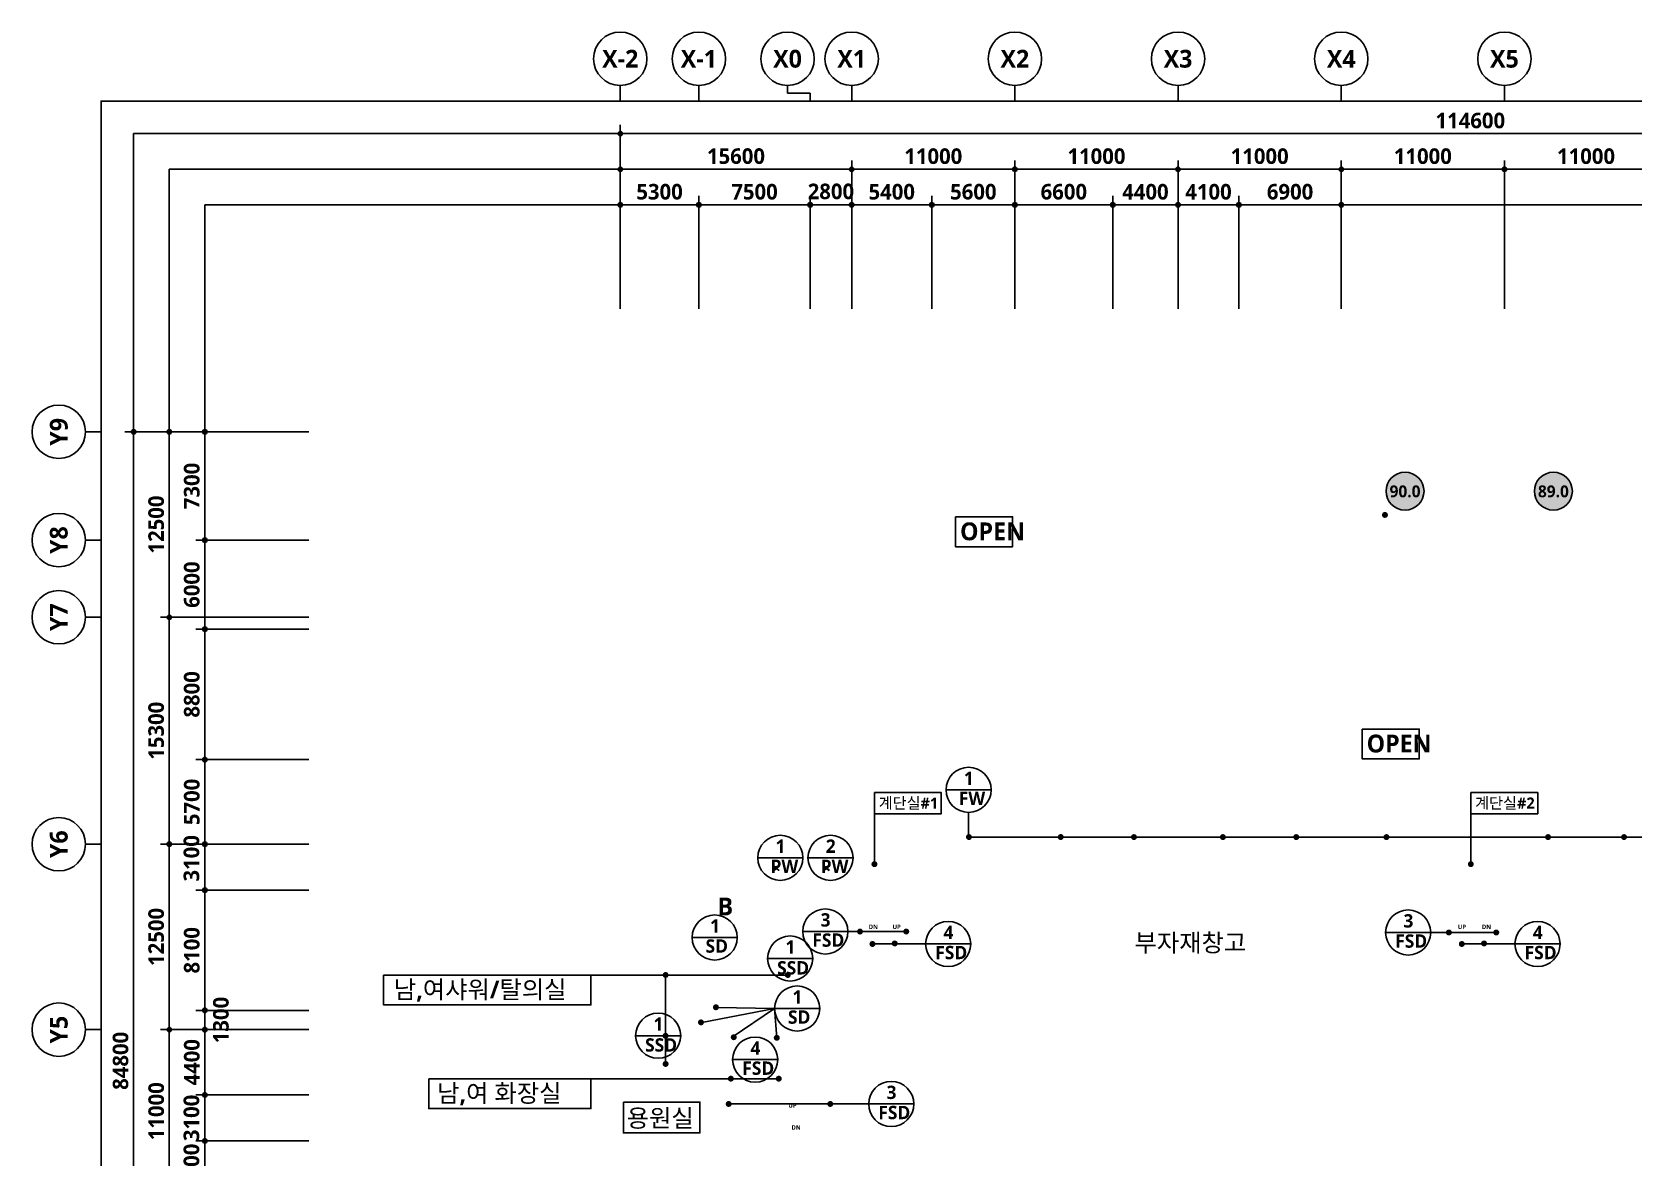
# Model space of a CAD drawing. Header units: millimetres. Extents: x 28132 to 190005487, y 7641 to 455456909.
# Drawn here: x 280132 to 388113, y 93766 to 169666 of the extents above; entities that cross this region are included whole.
import ezdxf
from ezdxf.enums import TextEntityAlignment as Align

# ---------------------------------------------------------------- set-up
doc = ezdxf.new("R2010")
doc.units = ezdxf.units.MM
doc.header["$LTSCALE"] = 400
doc.header["$MEASUREMENT"] = 0
doc.header["$PDSIZE"] = -10
doc.layers.get('0').update_dxf_attribs({"linetype": 'CONTINUOUS'})
doc.layers.get('Defpoints').update_dxf_attribs({"color": 153, "linetype": 'CONTINUOUS'})
for name, color, linetype in [('0_FSD', 1, 'CONTINUOUS'), ('0_SD', 4, 'CONTINUOUS'), ('0_SSD', 4, 'CONTINUOUS'), ('A-ANNO-TEXT2', 7, 'CONTINUOUS'), ('SYM', 8, 'CONTINUOUS'), ('X-SEC-종$0$A-ST-AXIS-BUB', 7, 'CONTINUOUS'), ('도로레벨', 5, 'CONTINUOUS')]:
    doc.layers.add(name, color=color, linetype=linetype)
doc.layers.add('Defpoint', color=161, linetype='CONTINUOUS', plot=False)
doc.layers.add('XR-평면도$0$A-SSXK-LEAD', color=7, linetype='CONTINUOUS', lineweight=25)
doc.styles.add('송현플러스-돋움체', font='NanumGothicBold.ttf')
doc.dimstyles.new('SHP 600', dxfattribs={"dimscale": 300, "dimtxt": 3.5, "dimasz": 1, "dimexe": 2, "dimexo": 2, "dimgap": 1, "dimtad": 1, "dimdec": 0, "dimzin": 0, "dimdsep": 46, "dimtxsty": '송현플러스-돋움체', "dimblk": 'DIMDOT', "dimcen": 0.09, "dimclrt": 3, "dimadec": 0, "dimazin": 1, "dimtfac": 1, "dimtdec": 0, "dimtix": 1, "dimtmove": 2, "dimatfit": 0, "dimldrblk": 'DIMDOT', "dimfxl": 1, "dimtfillclr": 3, "dimtolj": 1, "dimtzin": 0, "dimarcsym": 0})

# ---------------------------------------------------------------- blocks, each defined once
blk = doc.blocks.new('DIMDOT')
at = {"color": 0}
blk.add_line((-2, 0), (2, 0), dxfattribs=at)
for radius in [0.5, 0.25]:
    blk.add_circle((0, 0), radius, dxfattribs=at)
blk = doc.blocks.new('*D4')
at = {"color": 0, "lineweight": -2}
for p, q in [((319782, 151016), (319782, 163416)), ((434382, 151016), (434382, 163416)), ((434082, 162816), (320082, 162816))]:
    blk.add_line(p, q, dxfattribs=at)
at = {"layer": 'Defpoints', "color": 0}
for p in [(319782, 162816), (319782, 150416), (434382, 150416)]:
    blk.add_point(p, dxfattribs=at)
at = {"color": 0, "linetype": 'ByBlock', "lineweight": -2, "xscale": 300, "yscale": 300, "zscale": 300, "rotation": 180}
blk.add_blockref('DIMDOT', (319782, 162816), dxfattribs=at)
at = {"color": 0, "linetype": 'ByBlock', "lineweight": -2, "xscale": 300, "yscale": 300, "zscale": 300}
blk.add_blockref('DIMDOT', (434382, 162816), dxfattribs=at)
at = {"color": 3, "insert": (377082, 163696), "char_height": 1050, "attachment_point": 5, "style": '송현플러스-돋움체'}
blk.add_mtext('\\A1;114600', dxfattribs=at)
blk = doc.blocks.new('*D5')
at = {"color": 0, "lineweight": -2}
for p, q in [((335382, 151016), (335382, 161016)), ((346382, 151016), (346382, 161016)), ((346082, 160416), (335682, 160416))]:
    blk.add_line(p, q, dxfattribs=at)
at = {"layer": 'Defpoints', "color": 0}
for p in [(335382, 160416), (335382, 150416), (346382, 150416)]:
    blk.add_point(p, dxfattribs=at)
at = {"color": 0, "linetype": 'ByBlock', "lineweight": -2, "xscale": 300, "yscale": 300, "zscale": 300, "rotation": 180}
blk.add_blockref('DIMDOT', (335382, 160416), dxfattribs=at)
at = {"color": 0, "linetype": 'ByBlock', "lineweight": -2, "xscale": 300, "yscale": 300, "zscale": 300}
blk.add_blockref('DIMDOT', (346382, 160416), dxfattribs=at)
at = {"color": 3, "insert": (340882, 161292), "char_height": 1050, "attachment_point": 5, "style": '송현플러스-돋움체'}
blk.add_mtext('\\A1;11000', dxfattribs=at)
blk = doc.blocks.new('*D6')
at = {"color": 0, "lineweight": -2}
for p, q in [((346382, 151016), (346382, 161016)), ((357382, 151016), (357382, 161016)), ((357082, 160416), (346682, 160416))]:
    blk.add_line(p, q, dxfattribs=at)
at = {"layer": 'Defpoints', "color": 0}
for p in [(346382, 160416), (346382, 150416), (357382, 150416)]:
    blk.add_point(p, dxfattribs=at)
at = {"color": 0, "linetype": 'ByBlock', "lineweight": -2, "xscale": 300, "yscale": 300, "zscale": 300, "rotation": 180}
blk.add_blockref('DIMDOT', (346382, 160416), dxfattribs=at)
at = {"color": 0, "linetype": 'ByBlock', "lineweight": -2, "xscale": 300, "yscale": 300, "zscale": 300}
blk.add_blockref('DIMDOT', (357382, 160416), dxfattribs=at)
at = {"color": 3, "insert": (351882, 161292), "char_height": 1050, "attachment_point": 5, "style": '송현플러스-돋움체'}
blk.add_mtext('\\A1;11000', dxfattribs=at)
blk = doc.blocks.new('*D7')
at = {"color": 0, "lineweight": -2}
for p, q in [((357382, 151016), (357382, 161016)), ((368382, 151016), (368382, 161016)), ((368082, 160416), (357682, 160416))]:
    blk.add_line(p, q, dxfattribs=at)
at = {"layer": 'Defpoints', "color": 0}
for p in [(357382, 160416), (357382, 150416), (368382, 150416)]:
    blk.add_point(p, dxfattribs=at)
at = {"color": 0, "linetype": 'ByBlock', "lineweight": -2, "xscale": 300, "yscale": 300, "zscale": 300, "rotation": 180}
blk.add_blockref('DIMDOT', (357382, 160416), dxfattribs=at)
at = {"color": 0, "linetype": 'ByBlock', "lineweight": -2, "xscale": 300, "yscale": 300, "zscale": 300}
blk.add_blockref('DIMDOT', (368382, 160416), dxfattribs=at)
at = {"color": 3, "insert": (362882, 161292), "char_height": 1050, "attachment_point": 5, "style": '송현플러스-돋움체'}
blk.add_mtext('\\A1;11000', dxfattribs=at)
blk = doc.blocks.new('*D8')
at = {"color": 0, "lineweight": -2}
for p, q in [((368382, 151016), (368382, 161016)), ((379382, 151016), (379382, 161016)), ((379082, 160416), (368682, 160416))]:
    blk.add_line(p, q, dxfattribs=at)
at = {"layer": 'Defpoints', "color": 0}
for p in [(368382, 160416), (368382, 150416), (379382, 150416)]:
    blk.add_point(p, dxfattribs=at)
at = {"color": 0, "linetype": 'ByBlock', "lineweight": -2, "xscale": 300, "yscale": 300, "zscale": 300, "rotation": 180}
blk.add_blockref('DIMDOT', (368382, 160416), dxfattribs=at)
at = {"color": 0, "linetype": 'ByBlock', "lineweight": -2, "xscale": 300, "yscale": 300, "zscale": 300}
blk.add_blockref('DIMDOT', (379382, 160416), dxfattribs=at)
at = {"color": 3, "insert": (373882, 161292), "char_height": 1050, "attachment_point": 5, "style": '송현플러스-돋움체'}
blk.add_mtext('\\A1;11000', dxfattribs=at)
blk = doc.blocks.new('*D9')
at = {"color": 0, "lineweight": -2}
for p, q in [((379382, 151016), (379382, 161016)), ((390382, 151016), (390382, 161016)), ((390082, 160416), (379682, 160416))]:
    blk.add_line(p, q, dxfattribs=at)
at = {"layer": 'Defpoints', "color": 0}
for p in [(379382, 160416), (379382, 150416), (390382, 150416)]:
    blk.add_point(p, dxfattribs=at)
at = {"color": 0, "linetype": 'ByBlock', "lineweight": -2, "xscale": 300, "yscale": 300, "zscale": 300, "rotation": 180}
blk.add_blockref('DIMDOT', (379382, 160416), dxfattribs=at)
at = {"color": 0, "linetype": 'ByBlock', "lineweight": -2, "xscale": 300, "yscale": 300, "zscale": 300}
blk.add_blockref('DIMDOT', (390382, 160416), dxfattribs=at)
at = {"color": 3, "insert": (384882, 161292), "char_height": 1050, "attachment_point": 5, "style": '송현플러스-돋움체'}
blk.add_mtext('\\A1;11000', dxfattribs=at)
blk = doc.blocks.new('*D14')
at = {"color": 0, "lineweight": -2}
for p, q in [((319782, 151016), (319782, 161016)), ((335382, 151016), (335382, 161016)), ((335082, 160416), (320082, 160416))]:
    blk.add_line(p, q, dxfattribs=at)
at = {"layer": 'Defpoints', "color": 0}
for p in [(319782, 160416), (319782, 150416), (335382, 150416)]:
    blk.add_point(p, dxfattribs=at)
at = {"color": 0, "linetype": 'ByBlock', "lineweight": -2, "xscale": 300, "yscale": 300, "zscale": 300, "rotation": 180}
blk.add_blockref('DIMDOT', (319782, 160416), dxfattribs=at)
at = {"color": 0, "linetype": 'ByBlock', "lineweight": -2, "xscale": 300, "yscale": 300, "zscale": 300}
blk.add_blockref('DIMDOT', (335382, 160416), dxfattribs=at)
at = {"color": 3, "insert": (327582, 161296), "char_height": 1050, "attachment_point": 5, "style": '송현플러스-돋움체'}
blk.add_mtext('\\A1;15600', dxfattribs=at)
blk = doc.blocks.new('*D15')
at = {"color": 0, "lineweight": -2}
for p, q in [((319782, 151016), (319782, 158616)), ((324782, 158016), (320082, 158016)), ((325082, 151016), (325082, 158616))]:
    blk.add_line(p, q, dxfattribs=at)
at = {"layer": 'Defpoints', "color": 0}
for p in [(319782, 158016), (319782, 150416), (325082, 150416)]:
    blk.add_point(p, dxfattribs=at)
at = {"color": 0, "linetype": 'ByBlock', "lineweight": -2, "xscale": 300, "yscale": 300, "zscale": 300, "rotation": 180}
blk.add_blockref('DIMDOT', (319782, 158016), dxfattribs=at)
at = {"color": 0, "linetype": 'ByBlock', "lineweight": -2, "xscale": 300, "yscale": 300, "zscale": 300}
blk.add_blockref('DIMDOT', (325082, 158016), dxfattribs=at)
at = {"color": 3, "insert": (322432, 158896), "char_height": 1050, "attachment_point": 5, "style": '송현플러스-돋움체'}
blk.add_mtext('\\A1;5300', dxfattribs=at)
blk = doc.blocks.new('*D16')
at = {"color": 0, "lineweight": -2}
for p, q in [((325082, 151016), (325082, 158616)), ((332282, 158016), (325382, 158016)), ((332582, 151016), (332582, 158616))]:
    blk.add_line(p, q, dxfattribs=at)
at = {"layer": 'Defpoints', "color": 0}
for p in [(325082, 158016), (325082, 150416), (332582, 150416)]:
    blk.add_point(p, dxfattribs=at)
at = {"color": 0, "linetype": 'ByBlock', "lineweight": -2, "xscale": 300, "yscale": 300, "zscale": 300, "rotation": 180}
blk.add_blockref('DIMDOT', (325082, 158016), dxfattribs=at)
at = {"color": 0, "linetype": 'ByBlock', "lineweight": -2, "xscale": 300, "yscale": 300, "zscale": 300}
blk.add_blockref('DIMDOT', (332582, 158016), dxfattribs=at)
at = {"color": 3, "insert": (328832, 158894), "char_height": 1050, "attachment_point": 5, "style": '송현플러스-돋움체'}
blk.add_mtext('\\A1;7500', dxfattribs=at)
blk = doc.blocks.new('*D17')
at = {"color": 0, "lineweight": -2}
for p, q in [((332582, 151016), (332582, 158616)), ((335082, 158016), (332882, 158016)), ((335382, 151016), (335382, 158616))]:
    blk.add_line(p, q, dxfattribs=at)
at = {"layer": 'Defpoints', "color": 0}
for p in [(332582, 158016), (332582, 150416), (335382, 150416)]:
    blk.add_point(p, dxfattribs=at)
at = {"color": 0, "linetype": 'ByBlock', "lineweight": -2, "xscale": 300, "yscale": 300, "zscale": 300, "rotation": 180}
blk.add_blockref('DIMDOT', (332582, 158016), dxfattribs=at)
at = {"color": 0, "linetype": 'ByBlock', "lineweight": -2, "xscale": 300, "yscale": 300, "zscale": 300}
blk.add_blockref('DIMDOT', (335382, 158016), dxfattribs=at)
at = {"color": 3, "insert": (333982, 158917), "char_height": 1050, "attachment_point": 5, "style": '송현플러스-돋움체'}
blk.add_mtext('\\A1;2800', dxfattribs=at)
blk = doc.blocks.new('*D18')
at = {"color": 0, "lineweight": -2}
for p, q in [((335382, 151016), (335382, 158616)), ((340482, 158016), (335682, 158016)), ((340782, 151016), (340782, 158616))]:
    blk.add_line(p, q, dxfattribs=at)
at = {"layer": 'Defpoints', "color": 0}
for p in [(335382, 158016), (335382, 150416), (340782, 150416)]:
    blk.add_point(p, dxfattribs=at)
at = {"color": 0, "linetype": 'ByBlock', "lineweight": -2, "xscale": 300, "yscale": 300, "zscale": 300, "rotation": 180}
blk.add_blockref('DIMDOT', (335382, 158016), dxfattribs=at)
at = {"color": 0, "linetype": 'ByBlock', "lineweight": -2, "xscale": 300, "yscale": 300, "zscale": 300}
blk.add_blockref('DIMDOT', (340782, 158016), dxfattribs=at)
at = {"color": 3, "insert": (338082, 158894), "char_height": 1050, "attachment_point": 5, "style": '송현플러스-돋움체'}
blk.add_mtext('\\A1;5400', dxfattribs=at)
blk = doc.blocks.new('*D19')
at = {"color": 0, "lineweight": -2}
for p, q in [((340782, 151016), (340782, 158616)), ((346082, 158016), (341082, 158016)), ((346382, 151016), (346382, 158616))]:
    blk.add_line(p, q, dxfattribs=at)
at = {"layer": 'Defpoints', "color": 0}
for p in [(340782, 158016), (340782, 150416), (346382, 150416)]:
    blk.add_point(p, dxfattribs=at)
at = {"color": 0, "linetype": 'ByBlock', "lineweight": -2, "xscale": 300, "yscale": 300, "zscale": 300, "rotation": 180}
blk.add_blockref('DIMDOT', (340782, 158016), dxfattribs=at)
at = {"color": 0, "linetype": 'ByBlock', "lineweight": -2, "xscale": 300, "yscale": 300, "zscale": 300}
blk.add_blockref('DIMDOT', (346382, 158016), dxfattribs=at)
at = {"color": 3, "insert": (343582, 158896), "char_height": 1050, "attachment_point": 5, "style": '송현플러스-돋움체'}
blk.add_mtext('\\A1;5600', dxfattribs=at)
blk = doc.blocks.new('*D20')
at = {"color": 0, "lineweight": -2}
for p, q in [((346382, 151016), (346382, 158616)), ((352682, 158016), (346682, 158016)), ((352982, 151016), (352982, 158616))]:
    blk.add_line(p, q, dxfattribs=at)
at = {"layer": 'Defpoints', "color": 0}
for p in [(346382, 158016), (346382, 150416), (352982, 150416)]:
    blk.add_point(p, dxfattribs=at)
at = {"color": 0, "linetype": 'ByBlock', "lineweight": -2, "xscale": 300, "yscale": 300, "zscale": 300, "rotation": 180}
blk.add_blockref('DIMDOT', (346382, 158016), dxfattribs=at)
at = {"color": 0, "linetype": 'ByBlock', "lineweight": -2, "xscale": 300, "yscale": 300, "zscale": 300}
blk.add_blockref('DIMDOT', (352982, 158016), dxfattribs=at)
at = {"color": 3, "insert": (349682, 158896), "char_height": 1050, "attachment_point": 5, "style": '송현플러스-돋움체'}
blk.add_mtext('\\A1;6600', dxfattribs=at)
blk = doc.blocks.new('*D21')
at = {"color": 0, "lineweight": -2}
for p, q in [((352982, 151016), (352982, 158616)), ((357082, 158016), (353282, 158016)), ((357382, 151016), (357382, 158616))]:
    blk.add_line(p, q, dxfattribs=at)
at = {"layer": 'Defpoints', "color": 0}
for p in [(352982, 158016), (352982, 150416), (357382, 150416)]:
    blk.add_point(p, dxfattribs=at)
at = {"color": 0, "linetype": 'ByBlock', "lineweight": -2, "xscale": 300, "yscale": 300, "zscale": 300, "rotation": 180}
blk.add_blockref('DIMDOT', (352982, 158016), dxfattribs=at)
at = {"color": 0, "linetype": 'ByBlock', "lineweight": -2, "xscale": 300, "yscale": 300, "zscale": 300}
blk.add_blockref('DIMDOT', (357382, 158016), dxfattribs=at)
at = {"color": 3, "insert": (355182, 158892), "char_height": 1050, "attachment_point": 5, "style": '송현플러스-돋움체'}
blk.add_mtext('\\A1;4400', dxfattribs=at)
blk = doc.blocks.new('*D22')
at = {"color": 0, "lineweight": -2}
for p, q in [((357082, 158016), (356782, 158016)), ((357382, 151016), (357382, 158616)), ((361482, 158016), (357382, 158016)), ((361482, 151016), (361482, 158616)), ((361782, 158016), (362082, 158016))]:
    blk.add_line(p, q, dxfattribs=at)
at = {"layer": 'Defpoints', "color": 0}
for p in [(357382, 158016), (357382, 150416), (361482, 150416)]:
    blk.add_point(p, dxfattribs=at)
at = {"color": 0, "linetype": 'ByBlock', "lineweight": -2, "xscale": 300, "yscale": 300, "zscale": 300}
blk.add_blockref('DIMDOT', (357382, 158016), dxfattribs=at)
at = {"color": 0, "linetype": 'ByBlock', "lineweight": -2, "xscale": 300, "yscale": 300, "zscale": 300, "rotation": 180}
blk.add_blockref('DIMDOT', (361482, 158016), dxfattribs=at)
at = {"color": 3, "insert": (359432, 158892), "char_height": 1050, "attachment_point": 5, "style": '송현플러스-돋움체'}
blk.add_mtext('\\A1;4100', dxfattribs=at)
blk = doc.blocks.new('*D23')
at = {"color": 0, "lineweight": -2}
for p, q in [((361482, 151016), (361482, 158616)), ((368082, 158016), (361782, 158016)), ((368382, 151016), (368382, 158616))]:
    blk.add_line(p, q, dxfattribs=at)
at = {"layer": 'Defpoints', "color": 0}
for p in [(361482, 158016), (361482, 150416), (368382, 150416)]:
    blk.add_point(p, dxfattribs=at)
at = {"color": 0, "linetype": 'ByBlock', "lineweight": -2, "xscale": 300, "yscale": 300, "zscale": 300, "rotation": 180}
blk.add_blockref('DIMDOT', (361482, 158016), dxfattribs=at)
at = {"color": 0, "linetype": 'ByBlock', "lineweight": -2, "xscale": 300, "yscale": 300, "zscale": 300}
blk.add_blockref('DIMDOT', (368382, 158016), dxfattribs=at)
at = {"color": 3, "insert": (364932, 158896), "char_height": 1050, "attachment_point": 5, "style": '송현플러스-돋움체'}
blk.add_mtext('\\A1;6900', dxfattribs=at)
blk = doc.blocks.new('X-SEC-종$0$A-ST-AXIS-BUB-1')
at = {"layer": 'X-SEC-종$0$A-ST-AXIS-BUB'}
blk.add_line((0, 350), (0, 0), dxfattribs=at)
blk.add_circle((0, 950), 600, dxfattribs=at)
blk = doc.blocks.new('A$C75C439D1')
at = {"layer": 'X-SEC-종$0$A-ST-AXIS-BUB'}
blk.add_line((1800, 1050, -103000), (1800, 525, -103000), dxfattribs=at)
at = {"layer": 'X-SEC-종$0$A-ST-AXIS-BUB', "elevation": -103000}
blk.add_lwpolyline([(3323, 0), (3323, 525), (1800, 525)], dxfattribs=at)
at = {"layer": 'X-SEC-종$0$A-ST-AXIS-BUB'}
blk.add_circle((1800, 2850, -103000), 1800, dxfattribs=at)
blk = doc.blocks.new('*D81')
at = {"color": 0, "lineweight": -2}
for p, q in [((298782, 142716), (286382, 142716)), ((286982, 142416), (286982, 58216)), ((298782, 57916), (286382, 57916))]:
    blk.add_line(p, q, dxfattribs=at)
at = {"layer": 'Defpoints', "color": 0}
for p in [(299382, 142716), (286982, 57916), (299382, 57916)]:
    blk.add_point(p, dxfattribs=at)
at = {"color": 0, "linetype": 'ByBlock', "lineweight": -2, "xscale": 300, "yscale": 300, "zscale": 300}
for p, rotation in [((286982, 142716), 90), ((286982, 57916), 270)]:
    blk.add_blockref('DIMDOT', p, dxfattribs=dict(at, rotation=rotation))
at = {"color": 3, "insert": (286102, 100316), "char_height": 1050, "attachment_point": 5, "rotation": 90, "style": '송현플러스-돋움체'}
blk.add_mtext('\\A1;84800', dxfattribs=at)
blk = doc.blocks.new('*D85')
at = {"color": 0, "lineweight": -2}
for p, q in [((298782, 102416), (288782, 102416)), ((289382, 102116), (289382, 91716)), ((298782, 91416), (288782, 91416))]:
    blk.add_line(p, q, dxfattribs=at)
at = {"layer": 'Defpoints', "color": 0}
for p in [(299382, 102416), (289382, 91416), (299382, 91416)]:
    blk.add_point(p, dxfattribs=at)
at = {"color": 0, "linetype": 'ByBlock', "lineweight": -2, "xscale": 300, "yscale": 300, "zscale": 300}
for p, rotation in [((289382, 102416), 90), ((289382, 91416), 270)]:
    blk.add_blockref('DIMDOT', p, dxfattribs=dict(at, rotation=rotation))
at = {"color": 3, "insert": (288506, 96916), "char_height": 1050, "attachment_point": 5, "rotation": 90, "style": '송현플러스-돋움체'}
blk.add_mtext('\\A1;11000', dxfattribs=at)
blk = doc.blocks.new('*D86')
at = {"color": 0, "lineweight": -2}
for p, q in [((298782, 114916), (288782, 114916)), ((289382, 114616), (289382, 102716)), ((298782, 102416), (288782, 102416))]:
    blk.add_line(p, q, dxfattribs=at)
at = {"layer": 'Defpoints', "color": 0}
for p in [(299382, 114916), (289382, 102416), (299382, 102416)]:
    blk.add_point(p, dxfattribs=at)
at = {"color": 0, "linetype": 'ByBlock', "lineweight": -2, "xscale": 300, "yscale": 300, "zscale": 300}
for p, rotation in [((289382, 114916), 90), ((289382, 102416), 270)]:
    blk.add_blockref('DIMDOT', p, dxfattribs=dict(at, rotation=rotation))
at = {"color": 3, "insert": (288503, 108666), "char_height": 1050, "attachment_point": 5, "rotation": 90, "style": '송현플러스-돋움체'}
blk.add_mtext('\\A1;12500', dxfattribs=at)
blk = doc.blocks.new('*D87')
at = {"color": 0, "lineweight": -2}
for p, q in [((298782, 130216), (288782, 130216)), ((289382, 129916), (289382, 115216)), ((298782, 114916), (288782, 114916))]:
    blk.add_line(p, q, dxfattribs=at)
at = {"layer": 'Defpoints', "color": 0}
for p in [(299382, 130216), (289382, 114916), (299382, 114916)]:
    blk.add_point(p, dxfattribs=at)
at = {"color": 0, "linetype": 'ByBlock', "lineweight": -2, "xscale": 300, "yscale": 300, "zscale": 300}
for p, rotation in [((289382, 130216), 90), ((289382, 114916), 270)]:
    blk.add_blockref('DIMDOT', p, dxfattribs=dict(at, rotation=rotation))
at = {"color": 3, "insert": (288502, 122566), "char_height": 1050, "attachment_point": 5, "rotation": 90, "style": '송현플러스-돋움체'}
blk.add_mtext('\\A1;15300', dxfattribs=at)
blk = doc.blocks.new('*D88')
at = {"color": 0, "lineweight": -2}
for p, q in [((298782, 142716), (288782, 142716)), ((289382, 142416), (289382, 130516)), ((298782, 130216), (288782, 130216))]:
    blk.add_line(p, q, dxfattribs=at)
at = {"layer": 'Defpoints', "color": 0}
for p in [(299382, 142716), (289382, 130216), (299382, 130216)]:
    blk.add_point(p, dxfattribs=at)
at = {"color": 0, "linetype": 'ByBlock', "lineweight": -2, "xscale": 300, "yscale": 300, "zscale": 300}
for p, rotation in [((289382, 142716), 90), ((289382, 130216), 270)]:
    blk.add_blockref('DIMDOT', p, dxfattribs=dict(at, rotation=rotation))
at = {"color": 3, "insert": (288503, 136466), "char_height": 1050, "attachment_point": 5, "rotation": 90, "style": '송현플러스-돋움체'}
blk.add_mtext('\\A1;12500', dxfattribs=at)
blk = doc.blocks.new('*D89')
at = {"color": 0, "lineweight": -2}
for p, q in [((298782, 135416), (291182, 135416)), ((291782, 135116), (291782, 129716)), ((298782, 129416), (291182, 129416))]:
    blk.add_line(p, q, dxfattribs=at)
at = {"layer": 'Defpoints', "color": 0}
for p in [(299382, 135416), (291782, 129416), (299382, 129416)]:
    blk.add_point(p, dxfattribs=at)
at = {"color": 0, "linetype": 'ByBlock', "lineweight": -2, "xscale": 300, "yscale": 300, "zscale": 300}
for p, rotation in [((291782, 135416), 90), ((291782, 129416), 270)]:
    blk.add_blockref('DIMDOT', p, dxfattribs=dict(at, rotation=rotation))
at = {"color": 3, "insert": (290902, 132416), "char_height": 1050, "attachment_point": 5, "rotation": 90, "style": '송현플러스-돋움체'}
blk.add_mtext('\\A1;6000', dxfattribs=at)
blk = doc.blocks.new('*D90')
at = {"color": 0, "lineweight": -2}
for p, q in [((298782, 129416), (291182, 129416)), ((291782, 129116), (291782, 120916)), ((298782, 120616), (291182, 120616))]:
    blk.add_line(p, q, dxfattribs=at)
at = {"layer": 'Defpoints', "color": 0}
for p in [(299382, 129416), (291782, 120616), (299382, 120616)]:
    blk.add_point(p, dxfattribs=at)
at = {"color": 0, "linetype": 'ByBlock', "lineweight": -2, "xscale": 300, "yscale": 300, "zscale": 300}
for p, rotation in [((291782, 129416), 90), ((291782, 120616), 270)]:
    blk.add_blockref('DIMDOT', p, dxfattribs=dict(at, rotation=rotation))
at = {"color": 3, "insert": (290902, 125016), "char_height": 1050, "attachment_point": 5, "rotation": 90, "style": '송현플러스-돋움체'}
blk.add_mtext('\\A1;8800', dxfattribs=at)
blk = doc.blocks.new('*D91')
at = {"color": 0, "lineweight": -2}
for p, q in [((298782, 120616), (291182, 120616)), ((291782, 120316), (291782, 115216)), ((298782, 114916), (291182, 114916))]:
    blk.add_line(p, q, dxfattribs=at)
at = {"layer": 'Defpoints', "color": 0}
for p in [(299382, 120616), (291782, 114916), (299382, 114916)]:
    blk.add_point(p, dxfattribs=at)
at = {"color": 0, "linetype": 'ByBlock', "lineweight": -2, "xscale": 300, "yscale": 300, "zscale": 300}
for p, rotation in [((291782, 120616), 90), ((291782, 114916), 270)]:
    blk.add_blockref('DIMDOT', p, dxfattribs=dict(at, rotation=rotation))
at = {"color": 3, "insert": (290905, 117766), "char_height": 1050, "attachment_point": 5, "rotation": 90, "style": '송현플러스-돋움체'}
blk.add_mtext('\\A1;5700', dxfattribs=at)
blk = doc.blocks.new('*D92')
at = {"color": 0, "lineweight": -2}
for p, q in [((298782, 114916), (291182, 114916)), ((291782, 114616), (291782, 112116)), ((298782, 111816), (291182, 111816))]:
    blk.add_line(p, q, dxfattribs=at)
at = {"layer": 'Defpoints', "color": 0}
for p in [(299382, 114916), (291782, 111816), (299382, 111816)]:
    blk.add_point(p, dxfattribs=at)
at = {"color": 0, "linetype": 'ByBlock', "lineweight": -2, "xscale": 300, "yscale": 300, "zscale": 300}
for p, rotation in [((291782, 114916), 90), ((291782, 111816), 270)]:
    blk.add_blockref('DIMDOT', p, dxfattribs=dict(at, rotation=rotation))
at = {"color": 3, "insert": (290881, 113966), "char_height": 1050, "attachment_point": 5, "rotation": 90, "style": '송현플러스-돋움체'}
blk.add_mtext('\\A1;3100', dxfattribs=at)
blk = doc.blocks.new('*D93')
at = {"color": 0, "lineweight": -2}
for p, q in [((298782, 111816), (291182, 111816)), ((291782, 111516), (291782, 104016)), ((298782, 103716), (291182, 103716))]:
    blk.add_line(p, q, dxfattribs=at)
at = {"layer": 'Defpoints', "color": 0}
for p in [(299382, 111816), (291782, 103716), (299382, 103716)]:
    blk.add_point(p, dxfattribs=at)
at = {"color": 0, "linetype": 'ByBlock', "lineweight": -2, "xscale": 300, "yscale": 300, "zscale": 300}
for p, rotation in [((291782, 111816), 90), ((291782, 103716), 270)]:
    blk.add_blockref('DIMDOT', p, dxfattribs=dict(at, rotation=rotation))
at = {"color": 3, "insert": (290902, 107766), "char_height": 1050, "attachment_point": 5, "rotation": 90, "style": '송현플러스-돋움체'}
blk.add_mtext('\\A1;8100', dxfattribs=at)
blk = doc.blocks.new('*D94')
at = {"color": 0, "lineweight": -2}
for p, q in [((298782, 103716), (291182, 103716)), ((291782, 103416), (291782, 102716)), ((298782, 102416), (291182, 102416))]:
    blk.add_line(p, q, dxfattribs=at)
at = {"layer": 'Defpoints', "color": 0}
for p in [(299382, 103716), (291782, 102416), (299382, 102416)]:
    blk.add_point(p, dxfattribs=at)
at = {"color": 0, "linetype": 'ByBlock', "lineweight": -2, "xscale": 300, "yscale": 300, "zscale": 300}
for p, rotation in [((291782, 103716), 90), ((291782, 102416), 270)]:
    blk.add_blockref('DIMDOT', p, dxfattribs=dict(at, rotation=rotation))
at = {"color": 3, "insert": (292867, 103066), "char_height": 1050, "attachment_point": 5, "rotation": 90, "style": '송현플러스-돋움체'}
blk.add_mtext('\\A1;1300', dxfattribs=at)
blk = doc.blocks.new('*D95')
at = {"color": 0, "lineweight": -2}
for p, q in [((298782, 102416), (291182, 102416)), ((291782, 102116), (291782, 98316)), ((298782, 98016), (291182, 98016))]:
    blk.add_line(p, q, dxfattribs=at)
at = {"layer": 'Defpoints', "color": 0}
for p in [(299382, 102416), (291782, 98016), (299382, 98016)]:
    blk.add_point(p, dxfattribs=at)
at = {"color": 0, "linetype": 'ByBlock', "lineweight": -2, "xscale": 300, "yscale": 300, "zscale": 300}
for p, rotation in [((291782, 102416), 90), ((291782, 98016), 270)]:
    blk.add_blockref('DIMDOT', p, dxfattribs=dict(at, rotation=rotation))
at = {"color": 3, "insert": (290906, 100216), "char_height": 1050, "attachment_point": 5, "rotation": 90, "style": '송현플러스-돋움체'}
blk.add_mtext('\\A1;4400', dxfattribs=at)
blk = doc.blocks.new('*D96')
at = {"color": 0, "lineweight": -2}
for p, q in [((298782, 98016), (291182, 98016)), ((291782, 97716), (291782, 95216)), ((298782, 94916), (291182, 94916))]:
    blk.add_line(p, q, dxfattribs=at)
at = {"layer": 'Defpoints', "color": 0}
for p in [(299382, 98016), (291782, 94916), (299382, 94916)]:
    blk.add_point(p, dxfattribs=at)
at = {"color": 0, "linetype": 'ByBlock', "lineweight": -2, "xscale": 300, "yscale": 300, "zscale": 300}
for p, rotation in [((291782, 98016), 90), ((291782, 94916), 270)]:
    blk.add_blockref('DIMDOT', p, dxfattribs=dict(at, rotation=rotation))
at = {"color": 3, "insert": (290881, 96466), "char_height": 1050, "attachment_point": 5, "rotation": 90, "style": '송현플러스-돋움체'}
blk.add_mtext('\\A1;3100', dxfattribs=at)
blk = doc.blocks.new('*D97')
at = {"color": 0, "lineweight": -2}
for p, q in [((298782, 94916), (291182, 94916)), ((291782, 94616), (291782, 91716)), ((298782, 91416), (291182, 91416))]:
    blk.add_line(p, q, dxfattribs=at)
at = {"layer": 'Defpoints', "color": 0}
for p in [(299382, 94916), (291782, 91416), (299382, 91416)]:
    blk.add_point(p, dxfattribs=at)
at = {"color": 0, "linetype": 'ByBlock', "lineweight": -2, "xscale": 300, "yscale": 300, "zscale": 300}
for p, rotation in [((291782, 94916), 90), ((291782, 91416), 270)]:
    blk.add_blockref('DIMDOT', p, dxfattribs=dict(at, rotation=rotation))
at = {"color": 3, "insert": (290881, 93166), "char_height": 1050, "attachment_point": 5, "rotation": 90, "style": '송현플러스-돋움체'}
blk.add_mtext('\\A1;3500', dxfattribs=at)
blk = doc.blocks.new('*D104')
at = {"color": 0, "lineweight": -2}
for p, q in [((298782, 142716), (291182, 142716)), ((291782, 142416), (291782, 135716)), ((298782, 135416), (291182, 135416))]:
    blk.add_line(p, q, dxfattribs=at)
at = {"layer": 'Defpoints', "color": 0}
for p in [(299382, 142716), (291782, 135416), (299382, 135416)]:
    blk.add_point(p, dxfattribs=at)
at = {"color": 0, "linetype": 'ByBlock', "lineweight": -2, "xscale": 300, "yscale": 300, "zscale": 300}
for p, rotation in [((291782, 142716), 90), ((291782, 135416), 270)]:
    blk.add_blockref('DIMDOT', p, dxfattribs=dict(at, rotation=rotation))
at = {"color": 3, "insert": (290902, 139066), "char_height": 1050, "attachment_point": 5, "rotation": 90, "style": '송현플러스-돋움체'}
blk.add_mtext('\\A1;7300', dxfattribs=at)
blk = doc.blocks.new('XR-평면도$0$8F-PLAN$0$arrow2')
at = {"color": 8}
blk.add_lwpolyline([(0, 0.87), (0.74, 0), (0, -0.87), (0.15, -1), (1, 0), (0.15, 1)], close=True, dxfattribs=at)
for points in [[(0, 0.87), (0.15, 1), (0.74, 0), (1, 0)], [(0.74, 0), (1, 0), (0, -0.87), (0.15, -1)]]:
    blk.add_solid(points, dxfattribs=at)

msp = doc.modelspace()

# ---------------------------------------------------------------- hatches: boundary and pattern name
at = {"layer": '도로레벨', "linetype": 'Continuous', "true_color": 0xffffff}
h = msp.add_hatch(color=7, dxfattribs=at)
edge = h.paths.add_edge_path()
edge.add_arc((372681.8, 138716.3), 1279.4, 0, 360)
h = msp.add_hatch(color=7, dxfattribs=at)
edge = h.paths.add_edge_path()
edge.add_arc((382681.8, 138716.3), 1279.4, 0, 360)

# ---------------------------------------------------------------- linework, layer by layer
for points in [[(426232.4, 115400.8), (343263.1, 115401.3), (343263.1, 117063.2)], [(339060.2, 109029.6), (335122.5, 109029.6)], [(336781.8, 108191.3), (340367.4, 108191.3)], [(378831.8, 108966.3), (374411.8, 108966.3)], [(376507.7, 108191.3), (380093.3, 108191.3)], [(325281.8, 102904.3), (330184.6, 103840.2)], [(326328.4, 103900.3), (330184.6, 103840.2)], [(327331.8, 101906.3), (330184.6, 103840.2)], [(330331.8, 101866.3), (330184.6, 103840.2)], [(327131.8, 97406.3), (336529.3, 97406.3)]]:
    msp.add_lwpolyline(points)
at = {"const_width": 200}
for points in [[(343183.6, 115401.3, 1), (343383.6, 115401.3, 1)], [(349373, 115401.3, 1), (349573, 115401.3, 1)], [(354308.5, 115396.9, 1), (354508.5, 115396.9, 1)], [(360304.5, 115396.9, 1), (360504.5, 115396.9, 1)], [(365250.5, 115396.9, 1), (365450.5, 115396.9, 1)], [(371327.7, 115396.9, 1), (371527.7, 115396.9, 1)], [(382223.1, 115396.9, 1), (382423.1, 115396.9, 1)], [(387343.6, 115396.9, 1), (387543.6, 115396.9, 1)], [(335843, 109029.6, 1), (336043, 109029.6, 1)], [(338960.2, 109029.6, 1), (339160.2, 109029.6, 1)], [(375536.9, 108966.3, 1), (375736.9, 108966.3, 1)], [(378731.8, 108966.3, 1), (378931.8, 108966.3, 1)], [(336681.8, 108191.3, 1), (336881.8, 108191.3, 1)], [(338181.8, 108226.3, 1), (338381.8, 108226.3, 1)], [(376407.7, 108191.3, 1), (376607.7, 108191.3, 1)], [(377907.7, 108226.3, 1), (378107.7, 108226.3, 1)], [(326131.8, 103926.3, 1), (326331.8, 103926.3, 1)], [(325121.8, 102906.3, 1), (325321.8, 102906.3, 1)], [(327331.8, 101906.3, 1), (327531.8, 101906.3, 1)], [(330231.8, 101866.3, 1), (330431.8, 101866.3, 1)], [(326991.8, 97406.3, 1), (327191.8, 97406.3, 1)], [(333835.5, 97406.3, 1), (334035.5, 97406.3, 1)]]:
    msp.add_lwpolyline(points, format="xyb", close=True, dxfattribs=at)
at = {"layer": '0_FSD'}
for p, q in [((332081.2, 109029.6), (335122.5, 109029.6)), ((340367.4, 108191.3), (343408.7, 108191.3)), ((371370.5, 108966.3), (374411.8, 108966.3)), ((380093.3, 108191.3), (383134.6, 108191.3)), ((327357.9, 100396.1), (330399.2, 100396.1)), ((336529.3, 97406.3), (339570.6, 97406.3))]:
    msp.add_line(p, q, dxfattribs=at)
for centre in [(333601.9, 109029.6), (372891.1, 108966.3), (341888.1, 108191.3), (381614, 108191.3), (328878.6, 100396.1), (338049.9, 97406.3)]:
    msp.add_circle(centre, 1520.7, dxfattribs=at)
at = {"layer": '0_SD'}
for p, q in [((324628.1, 108629.7), (327669.4, 108629.7)), ((330184.6, 103840.2), (333225.9, 103840.2))]:
    msp.add_line(p, q, dxfattribs=at)
for centre in [(326148.8, 108629.7), (331705.2, 103840.2)]:
    msp.add_circle(centre, 1520.7, dxfattribs=at)
at = {"layer": '0_SSD'}
for p, q in [((341742.4, 118583.3), (344783.7, 118583.3)), ((329049.5, 114001.4), (332090.8, 114001.4)), ((332432.3, 114001.4), (335473.6, 114001.4)), ((329716.1, 107209.6), (332757.4, 107209.6)), ((320816.1, 102009.6), (323857.4, 102009.6))]:
    msp.add_line(p, q, dxfattribs=at)
for centre in [(343263.1, 118583.3), (330570.1, 114001.4), (333952.9, 114001.4), (331236.7, 107209.6), (322336.7, 102009.6)]:
    msp.add_circle(centre, 1520.7, dxfattribs=at)
at = {"layer": 'Defpoint'}
for points in [[(455981.8, 36444.9), (284781.8, 36444.9), (284781.8, 165016.3), (455981.8, 165016.3)], [(453781.8, 38644.9), (286981.8, 38644.9), (286981.8, 162816.3), (453781.8, 162816.3)], [(451381.8, 41044.9), (289381.8, 41044.9), (289381.8, 160416.3), (451381.8, 160416.3)], [(448981.8, 43444.9), (291781.8, 43444.9), (291781.8, 158016.3), (448981.8, 158016.3)]]:
    msp.add_lwpolyline(points, close=True, dxfattribs=at)
at = {"layer": 'SYM', "const_width": 200}
for points in [[(371226.8, 137115.3, 1), (371426.8, 137115.3, 1)], [(336812.8, 113570.3, 1), (337012.8, 113570.3, 1)], [(377016.8, 113570.3, 1), (377216.8, 113570.3, 1)], [(322737.7, 106099.7, 1), (322937.7, 106099.7, 1)], [(330975.9, 106099.7, 1), (331175.9, 106099.7, 1)], [(322737.7, 102000.3, 1), (322937.7, 102000.3, 1)], [(322737.7, 100105.3, 1), (322937.7, 100105.3, 1)], [(327137.8, 99110.3, 1), (327337.8, 99110.3, 1)], [(330367.8, 99110.3, 1), (330567.8, 99110.3, 1)]]:
    msp.add_lwpolyline(points, format="xyb", close=True, dxfattribs=at)
at = {"layer": 'SYM'}
for points in [[(342388.2, 136986.8), (346229.5, 136986.8), (346229.5, 134968.6), (342388.2, 134968.6)], [(369795.1, 122682.6), (373636.3, 122682.6), (373636.3, 120664.4), (369795.1, 120664.4)], [(336912.8, 118395.3), (341422.8, 118395.3), (341422.8, 116965.3), (336912.8, 116965.3)], [(377116.8, 118395.3), (381626.8, 118395.3), (381626.8, 116965.3), (377116.8, 116965.3)], [(303829.2, 106099.7), (317807.8, 106099.7), (317807.8, 104081.5), (303829.2, 104081.5)], [(306869.2, 99110.3), (317807.8, 99110.3), (317807.8, 97092.2), (306869.2, 97092.2)], [(319991, 97530), (325148.1, 97530), (325148.1, 95452.9), (319991, 95452.9)]]:
    msp.add_lwpolyline(points, close=True, dxfattribs=at)
for points in [[(336912.8, 113570.3), (336912.8, 116965.3)], [(377116.8, 113570.3), (377116.8, 116965.3)], [(331075.9, 106099.7), (317807.8, 106099.7)], [(322837.7, 100105.3), (322837.7, 106099.7)], [(330467.8, 99110.3), (327237.8, 99110.3), (317807.8, 99110.3)]]:
    msp.add_lwpolyline(points, dxfattribs=at)
at = {"layer": '도로레벨', "color": 7, "linetype": 'Continuous'}
for centre in [(372681.8, 138716.3), (382681.8, 138716.3)]:
    msp.add_circle(centre, 1279.4, dxfattribs=at)

# ---------------------------------------------------------------- block references
at = {"layer": 'X-SEC-종$0$A-ST-AXIS-BUB', "xscale": 3, "yscale": 3, "zscale": 3}
for p in [(319781.8, 165016.3), (325081.8, 165016.3), (335381.8, 165016.3), (346381.8, 165016.3), (357381.8, 165016.3), (368381.8, 165016.3), (379381.8, 165016.3)]:
    msp.add_blockref('X-SEC-종$0$A-ST-AXIS-BUB-1', p, dxfattribs=at)
at = {"layer": 'X-SEC-종$0$A-ST-AXIS-BUB'}
msp.add_blockref('A$C75C439D1', (329258.9, 165016.3), dxfattribs=at)
at = {"layer": 'X-SEC-종$0$A-ST-AXIS-BUB', "xscale": 3, "yscale": 3, "zscale": 3, "rotation": 90}
for p in [(284781.8, 142716.3), (284781.8, 135416.3), (284781.8, 130216.3), (284781.8, 114916.3), (284781.8, 102416.3)]:
    msp.add_blockref('X-SEC-종$0$A-ST-AXIS-BUB-1', p, dxfattribs=at)
at = {"layer": 'XR-평면도$0$A-SSXK-LEAD', "extrusion": (0, 0, -1), "xscale": -166.9148302599861, "yscale": 167.8920954242349, "zscale": -166.9148302599861, "rotation": 269.9999829906214}
for p in [(-330305, 113149), (-333687.8, 113149)]:
    msp.add_blockref('XR-평면도$0$8F-PLAN$0$arrow2', p, dxfattribs=at)

# ---------------------------------------------------------------- texts
at = {"layer": '0_FSD', "style": '송현플러스-돋움체'}
for s, p in [('3', (333284.7, 109363)), ('3', (372573.9, 109299.8)), ('4', (341570.9, 108524.8)), ('4', (381296.8, 108524.8)), ('FSD', (332728.2, 108003)), ('FSD', (341014.4, 107164.8)), ('FSD', (372017.4, 107939.8)), ('FSD', (380740.3, 107164.8)), ('4', (328561.4, 100729.6)), ('FSD', (328004.9, 99369.6)), ('3', (337732.7, 97739.8)), ('FSD', (337176.2, 96379.8))]:
    msp.add_text(s, height=900, dxfattribs=at).set_placement(p)
at = {"layer": '0_SD', "style": '송현플러스-돋움체'}
for s, p in [('1', (325831.6, 108963.1)), ('SD', (325529.8, 107603.1)), ('1', (331388, 104173.7)), ('SD', (331086.2, 102813.7))]:
    msp.add_text(s, height=900, dxfattribs=at).set_placement(p)
at = {"layer": '0_SSD', "style": '송현플러스-돋움체'}
for s, p in [('1', (342945.9, 118916.8)), ('FW', (342602.7, 117556.8)), ('1', (330252.9, 114334.9)), ('2', (333635.7, 114334.9)), ('PW', (329909.7, 112974.9)), ('PW', (333292.5, 112974.9)), ('1', (330919.5, 107543.1)), ('SSD', (330352.7, 106132.7)), ('1', (322019.5, 102343.1)), ('SSD', (321452.7, 100932.7))]:
    msp.add_text(s, height=900, dxfattribs=at).set_placement(p)
at = {"layer": 'A-ANNO-TEXT2', "color": 6, "style": '송현플러스-돋움체'}
for s, p in [('90.0', (372682.4, 138703.1)), ('89.0', (382682.4, 138703.1))]:
    msp.add_text(s, height=800, dxfattribs=at).set_placement(p, align=Align.MIDDLE_CENTER)
at = {"layer": 'A-ANNO-TEXT2', "style": '송현플러스-돋움체'}
for s, height, p in [('OPEN', 1200, (342688.3, 135405.9)), ('OPEN', 1200, (370095.1, 121101.7)), ('계단실#1', 750, (337201.6, 117315.1)), ('계단실#2', 750, (377405.7, 117315.1)), ('B', 1200, (326338, 110121.1)), ('DN', 300, (336530.1, 109197.5)), ('UP', 300, (338138.8, 109197.5)), ('UP', 300, (376241, 109197.5)), ('DN', 300, (377858.9, 109197.5)), ('부자재창고', 1200, (354445.9, 107674.6)), ('남,여샤워/탈의실', 1200, (304523.3, 104518.8)), ('남,여 화장실', 1200, (307438.3, 97529.5)), ('용원실', 1200, (320216.5, 95850.2)), ('UP', 300, (331115.1, 97156.1)), ('DN', 300, (331324.1, 95669.5))]:
    msp.add_text(s, height=height, dxfattribs=at).set_placement(p)
at = {"layer": 'X-SEC-종$0$A-ST-AXIS-BUB', "style": '송현플러스-돋움체'}
for s, p in [('X-2', (319781.8, 167866.3)), ('X-1', (325081.8, 167866.3)), ('X0', (331058.9, 167866.3)), ('X1', (335381.8, 167866.3)), ('X2', (346381.8, 167866.3)), ('X3', (357381.8, 167866.3)), ('X4', (368381.8, 167866.3)), ('X5', (379381.8, 167866.3))]:
    msp.add_text(s, height=1200, dxfattribs=at).set_placement(p, align=Align.MIDDLE_CENTER)
for s, p in [('Y9', (281931.8, 142716.3)), ('Y8', (281931.8, 135416.3)), ('Y7', (281931.8, 130216.3)), ('Y6', (281931.8, 114916.3)), ('Y5', (281931.8, 102416.3))]:
    msp.add_text(s, height=1200, rotation=90, dxfattribs=at).set_placement(p, align=Align.MIDDLE_CENTER)

# ---------------------------------------------------------------- dimensions: what is measured, and where the dimension line sits
for base, p1, p2, picture, middle in [((319781.8, 162816.3), (434381.8, 150416.3), (319781.8, 150416.3), '*D4', (377081.8, 163695.8)), ((319781.8, 160416.3), (335381.8, 150416.3), (319781.8, 150416.3), '*D14', (327581.8, 161295.8)), ((335381.8, 160416.3), (346381.8, 150416.3), (335381.8, 150416.3), '*D5', (340881.8, 161292.1)), ((346381.8, 160416.3), (357381.8, 150416.3), (346381.8, 150416.3), '*D6', (351881.8, 161292.1)), ((357381.8, 160416.3), (368381.8, 150416.3), (357381.8, 150416.3), '*D7', (362881.8, 161292.1)), ((368381.8, 160416.3), (379381.8, 150416.3), (368381.8, 150416.3), '*D8', (373881.8, 161292.1)), ((379381.8, 160416.3), (390381.8, 150416.3), (379381.8, 150416.3), '*D9', (384881.8, 161292.1)), ((319781.8, 158016.3), (325081.8, 150416.3), (319781.8, 150416.3), '*D15', (322431.8, 158895.8)), ((325081.8, 158016.3), (332581.8, 150416.3), (325081.8, 150416.3), '*D16', (328831.8, 158893.5)), ((335381.8, 158016.3), (340781.8, 150416.3), (335381.8, 150416.3), '*D18', (338081.8, 158893.5)), ((340781.8, 158016.3), (346381.8, 150416.3), (340781.8, 150416.3), '*D19', (343581.8, 158895.8)), ((346381.8, 158016.3), (352981.8, 150416.3), (346381.8, 150416.3), '*D20', (349681.8, 158895.8)), ((352981.8, 158016.3), (357381.8, 150416.3), (352981.8, 150416.3), '*D21', (355181.8, 158892.1)), ((357381.8, 158016.3), (361481.8, 150416.3), (357381.8, 150416.3), '*D22', (359431.8, 158892.1)), ((361481.8, 158016.3), (368381.8, 150416.3), (361481.8, 150416.3), '*D23', (364931.8, 158895.8))]:
    dim = msp.add_linear_dim(base=base, p1=p1, p2=p2, dimstyle='SHP 600')
    dim.commit()
    dim.dimension.update_dxf_attribs({"geometry": picture, "text_midpoint": middle})
dim = msp.add_linear_dim(base=(332581.8, 158016.3), p1=(335381.8, 150416.3), p2=(332581.8, 150416.3), dimstyle='SHP 600')
dim.commit()
dim.dimension.update_dxf_attribs({"geometry": '*D17', "text_midpoint": (333981.8, 158917), "dimtype": 160})
for base, p1, p2, picture, middle in [((286981.8, 57916.3), (299381.8, 142716.3), (299381.8, 57916.3), '*D81', (286102.4, 100316.3)), ((289381.8, 130216.3), (299381.8, 142716.3), (299381.8, 130216.3), '*D88', (288503.1, 136466.3)), ((291781.8, 135416.3), (299381.8, 142716.3), (299381.8, 135416.3), '*D104', (290902.4, 139066.3)), ((291781.8, 129416.3), (299381.8, 135416.3), (299381.8, 129416.3), '*D89', (290902.4, 132416.3)), ((289381.8, 114916.3), (299381.8, 130216.3), (299381.8, 114916.3), '*D87', (288502.4, 122566.3)), ((291781.8, 120616.3), (299381.8, 129416.3), (299381.8, 120616.3), '*D90', (290902.4, 125016.3)), ((291781.8, 114916.3), (299381.8, 120616.3), (299381.8, 114916.3), '*D91', (290904.6, 117766.3)), ((289381.8, 102416.3), (299381.8, 114916.3), (299381.8, 102416.3), '*D86', (288503.1, 108666.3)), ((291781.8, 103716.3), (299381.8, 111816.3), (299381.8, 103716.3), '*D93', (290902.4, 107766.3)), ((289381.8, 91416.3), (299381.8, 102416.3), (299381.8, 91416.3), '*D85', (288506.1, 96916.3)), ((291781.8, 98016.3), (299381.8, 102416.3), (299381.8, 98016.3), '*D95', (290906.1, 100216.3))]:
    dim = msp.add_linear_dim(base=base, p1=p1, p2=p2, angle=90, dimstyle='SHP 600')
    dim.commit()
    dim.dimension.update_dxf_attribs({"geometry": picture, "text_midpoint": middle})
for base, p1, p2, picture, middle in [((291781.8, 111816.3), (299381.8, 114916.3), (299381.8, 111816.3), '*D92', (290881.2, 113966.3)), ((291781.8, 102416.3), (299381.8, 103716.3), (299381.8, 102416.3), '*D94', (292866.7, 103066.3)), ((291781.8, 94916.3), (299381.8, 98016.3), (299381.8, 94916.3), '*D96', (290881.2, 96466.3)), ((291781.8, 91416.3), (299381.8, 94916.3), (299381.8, 91416.3), '*D97', (290881.2, 93166.3))]:
    dim = msp.add_linear_dim(base=base, p1=p1, p2=p2, angle=90, dimstyle='SHP 600')
    dim.commit()
    dim.dimension.update_dxf_attribs({"geometry": picture, "text_midpoint": middle, "dimtype": 160})

doc.saveas('drawing.dxf')
